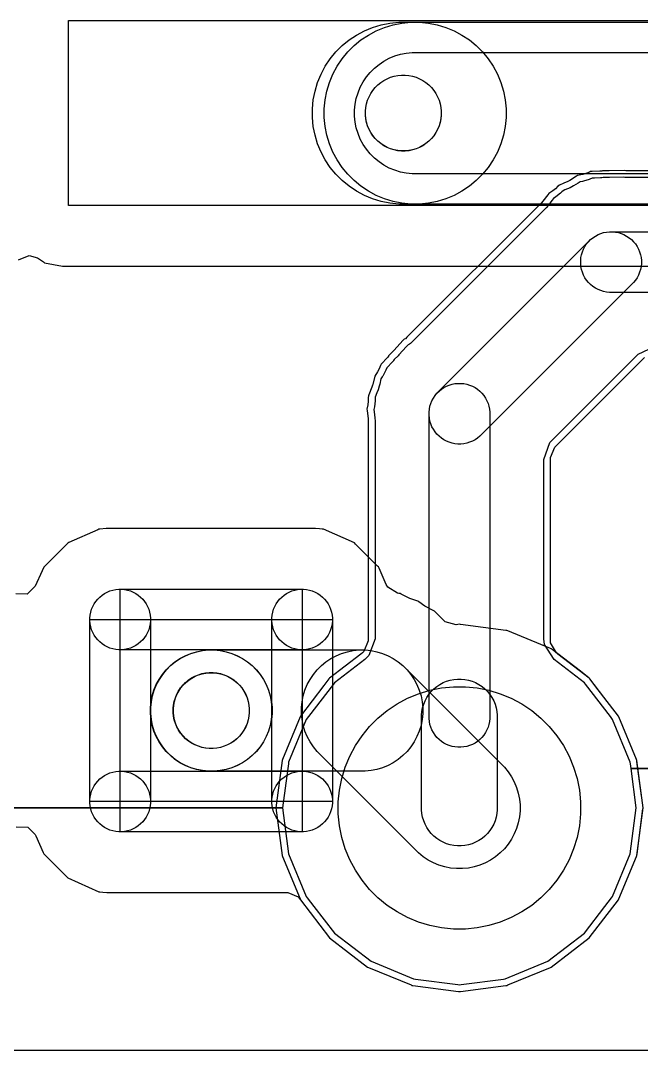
# Model space of a CAD drawing. Extents: x 125179 to 173800, y -108200 to -87800.
# Drawn here: x 144753 to 146800, y -103500 to -100104 of the extents above; entities that cross this region are included whole.
import ezdxf

# ---------------------------------------------------------------- set-up
doc = ezdxf.new("R2010")
doc.units = 0
doc.layers.add('L2D0_Cu1', color=1, linetype='CONTINUOUS')
doc.layers.add('L4D0_Cu2', color=2, linetype='CONTINUOUS')

msp = doc.modelspace()

# ---------------------------------------------------------------- linework, layer by layer
at = {"layer": 'L2D0_Cu1'}
for points in [[(144910, -100713.4), (144910, -100103.8), (147119.8, -100103.8), (147119.8, -100713.4)], [(146000.262, -100709), (145970.928, -100706.111), (145942.018, -100700.36), (145913.811, -100691.804), (145886.579, -100680.524), (145860.583, -100666.629), (145836.075, -100650.253), (145813.289, -100631.553), (145792.447, -100610.711), (145773.747, -100587.925), (145757.371, -100563.417), (145743.476, -100537.421), (145732.196, -100510.189), (145723.64, -100481.982), (145717.889, -100453.072), (145715, -100423.738), (145715, -100394.262), (145717.889, -100364.928), (145723.64, -100336.018), (145732.196, -100307.811), (145743.476, -100280.579), (145757.371, -100254.583), (145773.747, -100230.075), (145792.447, -100207.289), (145813.289, -100186.447), (145836.075, -100167.747), (145860.583, -100151.371), (145886.579, -100137.476), (145913.811, -100126.196), (145942.018, -100117.64), (145970.928, -100111.889), (146000.262, -100109), (146068.738, -100109), (146098.072, -100111.889), (146126.982, -100117.64), (146155.189, -100126.196), (146182.421, -100137.476), (146208.417, -100151.371), (146232.925, -100167.747), (146255.711, -100186.447), (146276.553, -100207.289), (146295.253, -100230.075), (146311.629, -100254.583), (146325.524, -100280.579), (146336.804, -100307.811), (146345.36, -100336.018), (146351.111, -100364.928), (146354, -100394.262), (146354, -100423.738), (146351.111, -100453.072), (146345.36, -100481.982), (146336.804, -100510.189), (146325.524, -100537.421), (146311.629, -100563.417), (146295.253, -100587.925), (146276.553, -100610.711), (146255.711, -100631.553), (146232.925, -100650.253), (146208.417, -100666.629), (146182.421, -100680.524), (146155.189, -100691.804), (146126.982, -100700.36), (146098.072, -100706.111), (146068.738, -100709)], [(146008.859, -100533.7), (145996.637, -100532.496), (145984.591, -100530.1), (145972.838, -100526.535), (145961.491, -100521.835), (145950.66, -100516.045), (145940.448, -100509.222), (145930.954, -100501.431), (145922.169, -100492.646), (145914.378, -100483.152), (145907.555, -100472.94), (145901.765, -100462.109), (145897.065, -100450.762), (145893.5, -100439.009), (145891.104, -100426.963), (145889.9, -100414.741), (145889.9, -100402.459), (145891.104, -100390.237), (145893.5, -100378.191), (145897.065, -100366.438), (145901.765, -100355.091), (145907.555, -100344.26), (145914.378, -100334.048), (145922.169, -100324.554), (145930.854, -100315.869), (145940.348, -100308.078), (145950.56, -100301.255), (145961.391, -100295.465), (145972.738, -100290.765), (145984.491, -100287.2), (145996.537, -100284.804), (146008.759, -100283.6), (146021.041, -100283.6), (146033.263, -100284.804), (146045.309, -100287.2), (146057.062, -100290.765), (146068.409, -100295.465), (146079.24, -100301.255), (146089.452, -100308.078), (146098.946, -100315.869), (146107.731, -100324.654), (146115.522, -100334.148), (146122.345, -100344.36), (146128.135, -100355.191), (146132.835, -100366.538), (146136.4, -100378.291), (146138.796, -100390.337), (146140, -100402.559), (146140, -100414.841), (146138.796, -100427.063), (146136.4, -100439.109), (146132.835, -100450.862), (146128.135, -100462.209), (146122.345, -100473.04), (146115.522, -100483.252), (146107.731, -100492.746), (146099.046, -100501.431), (146089.552, -100509.222), (146079.34, -100516.045), (146068.509, -100521.835), (146057.162, -100526.535), (146045.409, -100530.1), (146033.363, -100532.496), (146021.141, -100533.7)], [(146008.859, -100534), (145996.637, -100532.796), (145984.591, -100530.4), (145972.838, -100526.835), (145961.491, -100522.135), (145950.66, -100516.345), (145940.448, -100509.522), (145930.954, -100501.731), (145922.269, -100493.046), (145914.478, -100483.552), (145907.655, -100473.34), (145901.865, -100462.509), (145897.165, -100451.162), (145893.6, -100439.409), (145891.204, -100427.363), (145890, -100415.141), (145890, -100402.559), (145891.204, -100390.337), (145893.6, -100378.291), (145897.165, -100366.538), (145901.865, -100355.191), (145907.655, -100344.36), (145914.478, -100334.148), (145922.269, -100324.654), (145930.954, -100315.969), (145940.448, -100308.178), (145950.66, -100301.355), (145961.491, -100295.565), (145972.838, -100290.865), (145984.591, -100287.3), (145996.637, -100284.904), (146008.859, -100283.7), (146021.141, -100283.7), (146033.363, -100284.904), (146045.409, -100287.3), (146057.162, -100290.865), (146068.509, -100295.565), (146079.34, -100301.355), (146089.552, -100308.178), (146099.046, -100315.969), (146107.731, -100324.654), (146115.522, -100334.148), (146122.345, -100344.36), (146128.135, -100355.191), (146132.835, -100366.538), (146136.4, -100378.291), (146138.796, -100390.337), (146140, -100402.559), (146140, -100415.141), (146138.796, -100427.363), (146136.4, -100439.409), (146132.835, -100451.162), (146128.135, -100462.509), (146122.345, -100473.34), (146115.522, -100483.552), (146107.731, -100493.046), (146099.046, -100501.731), (146089.552, -100509.522), (146079.34, -100516.345), (146068.509, -100522.135), (146057.162, -100526.835), (146045.409, -100530.4), (146033.363, -100532.796), (146021.141, -100534)], [(145076.193, -102178.48), (145066.427, -102177.518), (145056.802, -102175.603), (145047.411, -102172.754), (145038.344, -102168.999), (145029.69, -102164.373), (145021.53, -102158.921), (145013.944, -102152.695), (145007.005, -102145.756), (145000.779, -102138.17), (144995.327, -102130.01), (144990.701, -102121.356), (144986.946, -102112.289), (144984.097, -102102.898), (144982.182, -102093.273), (144981.22, -102083.507), (144981.22, -102073.693), (144982.182, -102063.927), (144984.097, -102054.302), (144986.946, -102044.911), (144990.701, -102035.844), (144995.327, -102027.19), (145000.779, -102019.03), (145007.005, -102011.444), (145013.944, -102004.505), (145021.53, -101998.279), (145029.69, -101992.827), (145038.344, -101988.201), (145047.411, -101984.446), (145056.802, -101981.597), (145066.427, -101979.682), (145076.193, -101978.72), (145086.007, -101978.72), (145095.773, -101979.682), (145105.398, -101981.597), (145114.789, -101984.446), (145123.856, -101988.201), (145132.51, -101992.827), (145140.67, -101998.279), (145148.256, -102004.505), (145155.195, -102011.444), (145161.421, -102019.03), (145166.873, -102027.19), (145171.499, -102035.844), (145175.254, -102044.911), (145178.103, -102054.302), (145180.018, -102063.927), (145180.98, -102073.693), (145180.98, -102083.507), (145180.018, -102093.273), (145178.103, -102102.898), (145175.254, -102112.289), (145171.499, -102121.356), (145166.873, -102130.01), (145161.421, -102138.17), (145155.195, -102145.756), (145148.256, -102152.695), (145140.67, -102158.921), (145132.51, -102164.373), (145123.856, -102168.999), (145114.789, -102172.754), (145105.398, -102175.603), (145095.773, -102177.518), (145086.007, -102178.48)], [(145081.1, -102178.6), (145081.1, -101978.6), (145681.1, -101978.6), (145681.1, -102178.6)], [(145676.193, -102178.48), (145666.427, -102177.518), (145656.802, -102175.603), (145647.411, -102172.754), (145638.344, -102168.999), (145629.69, -102164.373), (145621.53, -102158.921), (145613.944, -102152.695), (145607.005, -102145.756), (145600.779, -102138.17), (145595.327, -102130.01), (145590.701, -102121.356), (145586.946, -102112.289), (145584.097, -102102.898), (145582.182, -102093.273), (145581.22, -102083.507), (145581.22, -102073.693), (145582.182, -102063.927), (145584.097, -102054.302), (145586.946, -102044.911), (145590.701, -102035.844), (145595.327, -102027.19), (145600.779, -102019.03), (145607.005, -102011.444), (145613.944, -102004.505), (145621.53, -101998.279), (145629.69, -101992.827), (145638.344, -101988.201), (145647.411, -101984.446), (145656.802, -101981.597), (145666.427, -101979.682), (145676.193, -101978.72), (145686.007, -101978.72), (145695.773, -101979.682), (145705.398, -101981.597), (145714.789, -101984.446), (145723.856, -101988.201), (145732.51, -101992.827), (145740.67, -101998.279), (145748.256, -102004.505), (145755.195, -102011.444), (145761.421, -102019.03), (145766.873, -102027.19), (145771.499, -102035.844), (145775.254, -102044.911), (145778.103, -102054.302), (145780.018, -102063.927), (145780.98, -102073.693), (145780.98, -102083.507), (145780.018, -102093.273), (145778.103, -102102.898), (145775.254, -102112.289), (145771.499, -102121.356), (145766.873, -102130.01), (145761.421, -102138.17), (145755.195, -102145.756), (145748.256, -102152.695), (145740.67, -102158.921), (145732.51, -102164.373), (145723.856, -102168.999), (145714.789, -102172.754), (145705.398, -102175.603), (145695.773, -102177.518), (145686.007, -102178.48)], [(144981.1, -102678.6), (144981.1, -102078.6), (145181.1, -102078.6), (145181.1, -102678.6)], [(145081.1, -102678.6), (145081.1, -102078.6), (145681.1, -102078.6), (145681.1, -102678.6)], [(145581.1, -102678.6), (145581.1, -102078.6), (145781.1, -102078.6), (145781.1, -102678.6)], [(145371.175, -102579), (145351.619, -102577.074), (145332.345, -102573.24), (145313.541, -102567.536), (145295.386, -102560.016), (145278.055, -102550.753), (145261.716, -102539.835), (145246.526, -102527.369), (145232.631, -102513.474), (145220.165, -102498.284), (145209.247, -102481.945), (145199.984, -102464.614), (145192.464, -102446.459), (145186.76, -102427.655), (145182.926, -102408.381), (145181, -102388.825), (145181, -102369.175), (145182.926, -102349.619), (145186.76, -102330.345), (145192.464, -102311.541), (145199.984, -102293.386), (145209.247, -102276.055), (145220.165, -102259.716), (145232.631, -102244.526), (145246.526, -102230.631), (145261.716, -102218.165), (145278.055, -102207.247), (145295.386, -102197.984), (145313.541, -102190.464), (145332.345, -102184.76), (145351.619, -102180.926), (145371.175, -102179), (145391.325, -102179), (145410.881, -102180.926), (145430.155, -102184.76), (145448.959, -102190.464), (145467.114, -102197.984), (145484.445, -102207.247), (145500.784, -102218.165), (145515.974, -102230.631), (145529.869, -102244.526), (145542.335, -102259.716), (145553.253, -102276.055), (145562.516, -102293.386), (145570.036, -102311.541), (145575.74, -102330.345), (145579.574, -102349.619), (145581.5, -102369.175), (145581.5, -102388.825), (145579.574, -102408.381), (145575.74, -102427.655), (145570.036, -102446.459), (145562.516, -102464.614), (145553.253, -102481.945), (145542.335, -102498.284), (145529.869, -102513.474), (145515.974, -102527.369), (145500.784, -102539.835), (145484.445, -102550.753), (145467.114, -102560.016), (145448.959, -102567.536), (145430.155, -102573.24), (145410.881, -102577.074), (145391.325, -102579)], [(145371.675, -102579), (145352.119, -102577.074), (145332.845, -102573.24), (145314.041, -102567.536), (145295.886, -102560.016), (145278.555, -102550.753), (145262.216, -102539.835), (145247.026, -102527.369), (145233.131, -102513.474), (145220.665, -102498.284), (145209.747, -102481.945), (145200.484, -102464.614), (145192.964, -102446.459), (145187.26, -102427.655), (145183.426, -102408.381), (145181.5, -102388.825), (145181.5, -102369.175), (145183.426, -102349.619), (145187.26, -102330.345), (145192.964, -102311.541), (145200.484, -102293.386), (145209.747, -102276.055), (145220.665, -102259.716), (145233.131, -102244.526), (145247.026, -102230.631), (145262.216, -102218.165), (145278.555, -102207.247), (145295.886, -102197.984), (145314.041, -102190.464), (145332.845, -102184.76), (145352.119, -102180.926), (145371.675, -102179), (145391.825, -102179), (145411.381, -102180.926), (145430.655, -102184.76), (145449.459, -102190.464), (145467.614, -102197.984), (145484.945, -102207.247), (145501.284, -102218.165), (145516.474, -102230.631), (145530.369, -102244.526), (145542.835, -102259.716), (145553.753, -102276.055), (145563.016, -102293.386), (145570.536, -102311.541), (145576.24, -102330.345), (145580.074, -102349.619), (145582, -102369.175), (145582, -102388.825), (145580.074, -102408.381), (145576.24, -102427.655), (145570.536, -102446.459), (145563.016, -102464.614), (145553.753, -102481.945), (145542.835, -102498.284), (145530.369, -102513.474), (145516.474, -102527.369), (145501.284, -102539.835), (145484.945, -102550.753), (145467.614, -102560.016), (145449.459, -102567.536), (145430.655, -102573.24), (145411.381, -102577.074), (145391.825, -102579)], [(145372.175, -102579), (145352.619, -102577.074), (145333.345, -102573.24), (145314.541, -102567.536), (145296.386, -102560.016), (145279.055, -102550.753), (145262.716, -102539.835), (145247.526, -102527.369), (145233.631, -102513.474), (145221.165, -102498.284), (145210.247, -102481.945), (145200.984, -102464.614), (145193.464, -102446.459), (145187.76, -102427.655), (145183.926, -102408.381), (145182, -102388.825), (145182, -102369.175), (145183.926, -102349.619), (145187.76, -102330.345), (145193.464, -102311.541), (145200.984, -102293.386), (145210.247, -102276.055), (145221.165, -102259.716), (145233.631, -102244.526), (145247.526, -102230.631), (145262.716, -102218.165), (145279.055, -102207.247), (145296.386, -102197.984), (145314.541, -102190.464), (145333.345, -102184.76), (145352.619, -102180.926), (145372.175, -102179), (145888.825, -102179), (145908.381, -102180.926), (145927.655, -102184.76), (145946.459, -102190.464), (145964.614, -102197.984), (145981.945, -102207.247), (145998.284, -102218.165), (146013.474, -102230.631), (146027.369, -102244.526), (146039.835, -102259.716), (146050.753, -102276.055), (146060.016, -102293.386), (146067.536, -102311.541), (146073.24, -102330.345), (146077.074, -102349.619), (146079, -102369.175), (146079, -102388.825), (146077.074, -102408.381), (146073.24, -102427.655), (146067.536, -102446.459), (146060.016, -102464.614), (146050.753, -102481.945), (146039.835, -102498.284), (146027.369, -102513.474), (146013.474, -102527.369), (145998.284, -102539.835), (145981.945, -102550.753), (145964.614, -102560.016), (145946.459, -102567.536), (145927.655, -102573.24), (145908.381, -102577.074), (145888.825, -102579)], [(146190.175, -102900), (146170.619, -102898.074), (146151.345, -102894.24), (146132.541, -102888.536), (146114.386, -102881.016), (146097.055, -102871.753), (146080.716, -102860.835), (146065.526, -102848.369), (145730.631, -102513.474), (145718.165, -102498.284), (145707.247, -102481.945), (145697.984, -102464.614), (145690.464, -102446.459), (145684.76, -102427.655), (145680.926, -102408.381), (145679, -102388.825), (145679, -102369.175), (145680.926, -102349.619), (145684.76, -102330.345), (145690.464, -102311.541), (145697.984, -102293.386), (145707.247, -102276.055), (145718.165, -102259.716), (145730.631, -102244.526), (145744.526, -102230.631), (145759.716, -102218.165), (145776.055, -102207.247), (145793.386, -102197.984), (145811.541, -102190.464), (145830.345, -102184.76), (145849.619, -102180.926), (145869.175, -102179), (145888.825, -102179), (145908.381, -102180.926), (145927.655, -102184.76), (145946.459, -102190.464), (145964.614, -102197.984), (145981.945, -102207.247), (145998.284, -102218.165), (146013.474, -102230.631), (146348.369, -102565.526), (146360.835, -102580.716), (146371.753, -102597.055), (146381.016, -102614.386), (146388.536, -102632.541), (146394.24, -102651.345), (146398.074, -102670.619), (146400, -102690.175), (146400, -102709.825), (146398.074, -102729.381), (146394.24, -102748.655), (146388.536, -102767.459), (146381.016, -102785.614), (146371.753, -102802.945), (146360.835, -102819.284), (146348.369, -102834.474), (146334.474, -102848.369), (146319.284, -102860.835), (146302.945, -102871.753), (146285.614, -102881.016), (146267.459, -102888.536), (146248.655, -102894.24), (146229.381, -102898.074), (146209.825, -102900)], [(145374.859, -102504), (145362.637, -102502.796), (145350.591, -102500.4), (145338.838, -102496.835), (145327.491, -102492.135), (145316.66, -102486.345), (145306.448, -102479.522), (145296.954, -102471.731), (145288.269, -102463.046), (145280.478, -102453.552), (145273.655, -102443.34), (145267.865, -102432.509), (145263.165, -102421.162), (145259.6, -102409.409), (145257.204, -102397.363), (145256, -102385.141), (145256, -102372.859), (145257.204, -102360.637), (145259.6, -102348.591), (145263.165, -102336.838), (145267.865, -102325.491), (145273.655, -102314.66), (145280.478, -102304.448), (145288.269, -102294.954), (145296.954, -102286.269), (145306.448, -102278.478), (145316.66, -102271.655), (145327.491, -102265.865), (145338.838, -102261.165), (145350.591, -102257.6), (145362.637, -102255.204), (145374.859, -102254), (145387.641, -102254), (145399.863, -102255.204), (145411.909, -102257.6), (145423.662, -102261.165), (145435.009, -102265.865), (145445.84, -102271.655), (145456.052, -102278.478), (145465.546, -102286.269), (145474.231, -102294.954), (145482.022, -102304.448), (145488.845, -102314.66), (145494.635, -102325.491), (145499.335, -102336.838), (145502.9, -102348.591), (145505.296, -102360.637), (145506.5, -102372.859), (145506.5, -102385.141), (145505.296, -102397.363), (145502.9, -102409.409), (145499.335, -102421.162), (145494.635, -102432.509), (145488.845, -102443.34), (145482.022, -102453.552), (145474.231, -102463.046), (145465.546, -102471.731), (145456.052, -102479.522), (145445.84, -102486.345), (145435.009, -102492.135), (145423.662, -102496.835), (145411.909, -102500.4), (145399.863, -102502.796), (145387.641, -102504)], [(145375.359, -102504), (145363.137, -102502.796), (145351.091, -102500.4), (145339.338, -102496.835), (145327.991, -102492.135), (145317.16, -102486.345), (145306.948, -102479.522), (145297.454, -102471.731), (145288.369, -102462.646), (145280.578, -102453.152), (145273.755, -102442.94), (145267.965, -102432.109), (145263.265, -102420.762), (145259.7, -102409.009), (145257.304, -102396.963), (145256.1, -102384.741), (145256.1, -102372.459), (145257.304, -102360.237), (145259.7, -102348.191), (145263.265, -102336.438), (145267.965, -102325.091), (145273.755, -102314.26), (145280.578, -102304.048), (145288.369, -102294.554), (145297.054, -102285.869), (145306.548, -102278.078), (145316.76, -102271.255), (145327.591, -102265.465), (145338.938, -102260.765), (145350.691, -102257.2), (145362.737, -102254.804), (145374.959, -102253.6), (145387.241, -102253.6), (145399.463, -102254.804), (145411.509, -102257.2), (145423.262, -102260.765), (145434.609, -102265.465), (145445.44, -102271.255), (145455.652, -102278.078), (145465.146, -102285.869), (145474.231, -102294.954), (145482.022, -102304.448), (145488.845, -102314.66), (145494.635, -102325.491), (145499.335, -102336.838), (145502.9, -102348.591), (145505.296, -102360.637), (145506.5, -102372.859), (145506.5, -102385.141), (145505.296, -102397.363), (145502.9, -102409.409), (145499.335, -102421.162), (145494.635, -102432.509), (145488.845, -102443.34), (145482.022, -102453.552), (145474.231, -102463.046), (145465.546, -102471.731), (145456.052, -102479.522), (145445.84, -102486.345), (145435.009, -102492.135), (145423.662, -102496.835), (145411.909, -102500.4), (145399.863, -102502.796), (145387.641, -102504)], [(145375.359, -102504), (145363.137, -102502.796), (145351.091, -102500.4), (145339.338, -102496.835), (145327.991, -102492.135), (145317.16, -102486.345), (145306.948, -102479.522), (145297.454, -102471.731), (145288.769, -102463.046), (145280.978, -102453.552), (145274.155, -102443.34), (145268.365, -102432.509), (145263.665, -102421.162), (145260.1, -102409.409), (145257.704, -102397.363), (145256.5, -102385.141), (145256.5, -102372.859), (145257.704, -102360.637), (145260.1, -102348.591), (145263.665, -102336.838), (145268.365, -102325.491), (145274.155, -102314.66), (145280.978, -102304.448), (145288.769, -102294.954), (145297.454, -102286.269), (145306.948, -102278.478), (145317.16, -102271.655), (145327.991, -102265.865), (145339.338, -102261.165), (145351.091, -102257.6), (145363.137, -102255.204), (145375.359, -102254), (145388.141, -102254), (145400.363, -102255.204), (145412.409, -102257.6), (145424.162, -102261.165), (145435.509, -102265.865), (145446.34, -102271.655), (145456.552, -102278.478), (145466.046, -102286.269), (145474.731, -102294.954), (145482.522, -102304.448), (145489.345, -102314.66), (145495.135, -102325.491), (145499.835, -102336.838), (145503.4, -102348.591), (145505.796, -102360.637), (145507, -102372.859), (145507, -102385.141), (145505.796, -102397.363), (145503.4, -102409.409), (145499.835, -102421.162), (145495.135, -102432.509), (145489.345, -102443.34), (145482.522, -102453.552), (145474.731, -102463.046), (145466.046, -102471.731), (145456.552, -102479.522), (145446.34, -102486.345), (145435.509, -102492.135), (145424.162, -102496.835), (145412.409, -102500.4), (145400.363, -102502.796), (145388.141, -102504)], [(146180.373, -103099.518), (146141.308, -103095.671), (146102.808, -103088.013), (146065.244, -103076.618), (146028.978, -103061.596), (145994.359, -103043.091), (145961.72, -103021.283), (145931.376, -102996.38), (145903.62, -102968.624), (145878.717, -102938.28), (145856.909, -102905.641), (145838.404, -102871.022), (145823.382, -102834.756), (145811.987, -102797.192), (145804.329, -102758.692), (145800.482, -102719.627), (145800.482, -102680.373), (145804.329, -102641.308), (145811.987, -102602.808), (145823.382, -102565.244), (145838.404, -102528.978), (145856.909, -102494.359), (145878.717, -102461.72), (145903.62, -102431.376), (145931.376, -102403.62), (145961.72, -102378.717), (145994.359, -102356.909), (146028.978, -102338.404), (146065.244, -102323.382), (146102.808, -102311.987), (146141.308, -102304.329), (146180.373, -102300.482), (146219.627, -102300.482), (146258.692, -102304.329), (146297.192, -102311.987), (146334.756, -102323.382), (146371.022, -102338.404), (146405.641, -102356.909), (146438.28, -102378.717), (146468.624, -102403.62), (146496.38, -102431.376), (146521.283, -102461.72), (146543.091, -102494.359), (146561.596, -102528.978), (146576.618, -102565.244), (146588.013, -102602.808), (146595.671, -102641.308), (146599.518, -102680.373), (146599.518, -102719.627), (146595.671, -102758.692), (146588.013, -102797.192), (146576.618, -102834.756), (146561.596, -102871.022), (146543.091, -102905.641), (146521.283, -102938.28), (146496.38, -102968.624), (146468.624, -102996.38), (146438.28, -103021.283), (146405.641, -103043.091), (146371.022, -103061.596), (146334.756, -103076.618), (146297.192, -103088.013), (146258.692, -103095.671), (146219.627, -103099.518)], [(145076.193, -102778.48), (145066.427, -102777.518), (145056.802, -102775.603), (145047.411, -102772.754), (145038.344, -102768.999), (145029.69, -102764.373), (145021.53, -102758.921), (145013.944, -102752.695), (145007.005, -102745.756), (145000.779, -102738.17), (144995.327, -102730.01), (144990.701, -102721.356), (144986.946, -102712.289), (144984.097, -102702.898), (144982.182, -102693.273), (144981.22, -102683.507), (144981.22, -102673.693), (144982.182, -102663.927), (144984.097, -102654.302), (144986.946, -102644.911), (144990.701, -102635.844), (144995.327, -102627.19), (145000.779, -102619.03), (145007.005, -102611.444), (145013.944, -102604.505), (145021.53, -102598.279), (145029.69, -102592.827), (145038.344, -102588.201), (145047.411, -102584.446), (145056.802, -102581.597), (145066.427, -102579.682), (145076.193, -102578.72), (145086.007, -102578.72), (145095.773, -102579.682), (145105.398, -102581.597), (145114.789, -102584.446), (145123.856, -102588.201), (145132.51, -102592.827), (145140.67, -102598.279), (145148.256, -102604.505), (145155.195, -102611.444), (145161.421, -102619.03), (145166.873, -102627.19), (145171.499, -102635.844), (145175.254, -102644.911), (145178.103, -102654.302), (145180.018, -102663.927), (145180.98, -102673.693), (145180.98, -102683.507), (145180.018, -102693.273), (145178.103, -102702.898), (145175.254, -102712.289), (145171.499, -102721.356), (145166.873, -102730.01), (145161.421, -102738.17), (145155.195, -102745.756), (145148.256, -102752.695), (145140.67, -102758.921), (145132.51, -102764.373), (145123.856, -102768.999), (145114.789, -102772.754), (145105.398, -102775.603), (145095.773, -102777.518), (145086.007, -102778.48)], [(145081.1, -102778.6), (145081.1, -102578.6), (145681.1, -102578.6), (145681.1, -102778.6)], [(145676.193, -102778.48), (145666.427, -102777.518), (145656.802, -102775.603), (145647.411, -102772.754), (145638.344, -102768.999), (145629.69, -102764.373), (145621.53, -102758.921), (145613.944, -102752.695), (145607.005, -102745.756), (145600.779, -102738.17), (145595.327, -102730.01), (145590.701, -102721.356), (145586.946, -102712.289), (145584.097, -102702.898), (145582.182, -102693.273), (145581.22, -102683.507), (145581.22, -102673.693), (145582.182, -102663.927), (145584.097, -102654.302), (145586.946, -102644.911), (145590.701, -102635.844), (145595.327, -102627.19), (145600.779, -102619.03), (145607.005, -102611.444), (145613.944, -102604.505), (145621.53, -102598.279), (145629.69, -102592.827), (145638.344, -102588.201), (145647.411, -102584.446), (145656.802, -102581.597), (145666.427, -102579.682), (145676.193, -102578.72), (145686.007, -102578.72), (145695.773, -102579.682), (145705.398, -102581.597), (145714.789, -102584.446), (145723.856, -102588.201), (145732.51, -102592.827), (145740.67, -102598.279), (145748.256, -102604.505), (145755.195, -102611.444), (145761.421, -102619.03), (145766.873, -102627.19), (145771.499, -102635.844), (145775.254, -102644.911), (145778.103, -102654.302), (145780.018, -102663.927), (145780.98, -102673.693), (145780.98, -102683.507), (145780.018, -102693.273), (145778.103, -102702.898), (145775.254, -102712.289), (145771.499, -102721.356), (145766.873, -102730.01), (145761.421, -102738.17), (145755.195, -102745.756), (145748.256, -102752.695), (145740.67, -102758.921), (145732.51, -102764.373), (145723.856, -102768.999), (145714.789, -102772.754), (145705.398, -102775.603), (145695.773, -102777.518), (145686.007, -102778.48)]]:
    msp.add_lwpolyline(points, close=True, dxfattribs=at)
for points in [[(148705.738, -100709), (146039.262, -100709), (146009.928, -100706.111), (145981.018, -100700.36), (145952.811, -100691.804), (145925.579, -100680.524), (145899.583, -100666.629), (145875.075, -100650.253), (145852.289, -100631.553), (145831.447, -100610.711), (145812.747, -100587.925), (145796.371, -100563.417), (145782.476, -100537.421), (145771.196, -100510.189), (145762.64, -100481.982), (145756.889, -100453.072), (145754, -100423.738), (145754, -100394.262), (145756.889, -100364.928), (145762.64, -100336.018), (145771.196, -100307.811), (145782.476, -100280.579), (145796.371, -100254.583), (145812.747, -100230.075), (145831.447, -100207.289), (145852.289, -100186.447), (145875.075, -100167.747), (145899.583, -100151.371), (145925.579, -100137.476), (145952.811, -100126.196), (145981.018, -100117.64), (146009.928, -100111.889), (146039.262, -100109), (148705.738, -100109)], [(148700.825, -100609), (146044.175, -100609), (146024.619, -100607.074), (146005.345, -100603.24), (145986.541, -100597.536), (145968.386, -100590.016), (145951.055, -100580.753), (145934.716, -100569.835), (145919.526, -100557.369), (145905.631, -100543.474), (145893.165, -100528.284), (145882.247, -100511.945), (145872.984, -100494.614), (145865.464, -100476.459), (145859.76, -100457.655), (145855.926, -100438.381), (145854, -100418.825), (145854, -100399.175), (145855.926, -100379.619), (145859.76, -100360.345), (145865.464, -100341.541), (145872.984, -100323.386), (145882.247, -100306.055), (145893.165, -100289.716), (145905.631, -100274.526), (145919.526, -100260.631), (145934.716, -100248.165), (145951.055, -100237.247), (145968.386, -100227.984), (145986.541, -100220.464), (146005.345, -100214.76), (146024.619, -100210.926), (146044.175, -100209), (148700.825, -100209)], [(144745.952, -100892.361), (144780.6, -100878.009), (144807.823, -100886.267), (144827.754, -100899.585), (144827.757, -100899.586), (144831.769, -100902.267), (144890.252, -100913.9), (147139.548, -100913.9)], [(146800.419, -102660.026), (146785.463, -102546.42), (146785.463, -102546.419), (146785.044, -102543.238), (146783.817, -102540.276), (146783.816, -102540.272), (146725.765, -102400.125), (146725.763, -102400.122), (146724.536, -102397.159), (146676.409, -102334.439), (146630.238, -102274.267), (146628.282, -102271.718), (146599.257, -102249.446), (146505.39, -102177.42), (146502.841, -102175.464), (146499.878, -102174.237), (146499.875, -102174.235), (146359.728, -102116.184), (146359.724, -102116.183), (146356.762, -102114.956), (146353.581, -102114.537), (146353.58, -102114.537), (146203.183, -102094.737), (146200, -102094.318), (146189.239, -102095.735), (146153.015, -102086.029), (146148.195, -102081.802), (146139.909, -102073.516), (146139.905, -102073.513), (146117.342, -102050.95), (146113.905, -102049.199), (146113.901, -102049.196), (146092.346, -102038.213), (146085.789, -102034.196), (146066.205, -102019.967), (146066.204, -102019.966), (146063.09, -102017.704), (146036.404, -102009.033), (146029.301, -102006.09), (146007.741, -101995.105), (146007.74, -101995.105), (146004.304, -101993.354), (146000.499, -101992.751), (146000.498, -101992.751), (145995.951, -101992.031), (145963.975, -101972.435), (145958.836, -101963.525), (145934.876, -101909.582), (145934.875, -101909.581), (145933.039, -101905.447), (145929.838, -101902.252), (145929.837, -101902.25), (145857.323, -101829.863), (145853.813, -101826.359), (145751.427, -101781.094), (145747.771, -101780.668), (145747.768, -101780.667), (145738.376, -101779.572), (145725.746, -101778.1), (145036.454, -101778.1), (145035.029, -101778.27), (145035.022, -101778.27), (145013.9, -101780.784), (145013.899, -101780.784), (145010.254, -101781.218), (145006.899, -101782.708), (145006.896, -101782.709), (144912.082, -101824.824), (144912.081, -101824.825), (144907.947, -101826.661), (144904.752, -101829.862), (144904.75, -101829.863), (144875.165, -101859.5), (144828.859, -101905.887), (144823.674, -101917.615), (144800.928, -101969.064), (144773.791, -101994.95), (144736.299, -101994.067)], [(144738.409, -102762.25), (144775.901, -102763.133), (144800.869, -102788.058), (144802.456, -102791.631), (144827.127, -102847.173), (144829.161, -102851.753), (144832.362, -102854.948), (144832.363, -102854.95), (144838.055, -102860.632), (144908.387, -102930.841), (145010.773, -102976.106), (145014.429, -102976.532), (145014.432, -102976.533), (145023.824, -102977.628), (145036.454, -102979.1), (145633.951, -102979.1), (145668.599, -102993.452), (145675.065, -103001.877), (145675.464, -103002.841), (145771.718, -103128.282), (145897.159, -103224.536), (145900.122, -103225.763), (145900.125, -103225.765), (146040.272, -103283.816), (146040.276, -103283.817), (146043.238, -103285.044), (146046.419, -103285.463), (146046.42, -103285.463), (146196.817, -103305.263), (146200, -103305.682), (146203.183, -103305.263), (146353.58, -103285.463), (146353.581, -103285.463), (146356.762, -103285.044), (146359.724, -103283.817), (146359.728, -103283.816), (146499.875, -103225.765), (146499.878, -103225.763), (146502.841, -103224.536), (146628.282, -103128.282), (146724.536, -103002.841), (146725.765, -102999.875), (146783.816, -102859.728), (146783.817, -102859.724), (146785.044, -102856.762), (146785.704, -102851.753), (146805.263, -102703.183)], [(148072.39, -103499.5), (135950.799, -103499.5)]]:
    msp.add_lwpolyline(points, dxfattribs=at)
at = {"layer": 'L4D0_Cu2'}
for points in [[(153872.869, -100599.5), (146755.626, -100599.5), (146748.805, -100598.999), (146744.658, -100597.575), (146694.28, -100599.466), (146692.442, -100599.5), (146672.052, -100599.5), (146669.831, -100599.914), (146668.362, -100600.049), (146663.074, -100600.637), (146637.317, -100601.604), (146637.316, -100601.604), (146632.792, -100601.774), (146628.633, -100603.561), (146628.632, -100603.561), (146617.106, -100608.513), (146606.736, -100611.664), (146594.392, -100613.963), (146594.391, -100613.963), (146589.947, -100614.791), (146586.098, -100617.163), (146586.094, -100617.165), (146564.151, -100630.691), (146557.783, -100634), (146544.703, -100639.62), (146529.937, -100645.964), (146525.051, -100649.977), (146516.55, -100658.478), (146507.614, -100665.542), (146494.652, -100673.532), (146491.149, -100678.139), (146474.935, -100699.461), (146470.579, -100704.449), (146026.85, -101148.179), (146021.673, -101152.648), (146017.731, -101154.575), (146014.655, -101157.891), (145983.44, -101191.541), (145982.164, -101192.865), (145967.752, -101207.277), (145966.478, -101209.134), (145965.533, -101210.271), (145962.21, -101214.427), (145941.599, -101236.646), (145939.925, -101240.841), (145939.921, -101240.848), (145935.269, -101252.509), (145930.166, -101262.067), (145920.508, -101276.146), (145913.938, -101303.834), (145913.512, -101305.628), (145911.347, -101312.473), (145901.401, -101337.403), (145900.117, -101340.622), (145899.5, -101346.915), (145899.5, -101358.936), (145898.176, -101370.25), (145894.66, -101385.066), (145895.271, -101389.553), (145899.052, -101417.338), (145899.5, -101423.946), (145899.5, -102149.504), (145885.148, -102184.152), (145880.329, -102188.378), (145874.899, -102192.545), (145771.718, -102271.718), (145769.762, -102274.267), (145752.971, -102296.15), (145675.464, -102397.159), (145674.237, -102400.122), (145674.235, -102400.125), (145616.184, -102540.272), (145616.183, -102540.276), (145614.956, -102543.238), (145594.318, -102700), (136100.5, -102700)], [(153862.907, -100621.7), (146749.782, -100621.7), (146745.677, -100621.398), (146741.359, -100619.916), (146695.471, -100621.639), (146692.225, -100621.7), (146674.114, -100621.7), (146670.199, -100622.429), (146669.648, -100622.48), (146664.944, -100622.785), (146645.741, -100623.506), (146645.74, -100623.506), (146637.757, -100623.806), (146630.417, -100626.96), (146630.415, -100626.96), (146627.434, -100628.241), (146609.129, -100633.802), (146605.931, -100634.398), (146605.929, -100634.399), (146598.077, -100635.861), (146591.279, -100640.051), (146591.28, -100640.051), (146576.757, -100649.003), (146565.514, -100654.843), (146548.109, -100662.321), (146548.105, -100662.323), (146542.501, -100664.731), (146537.979, -100668.445), (146533.504, -100672.92), (146517.731, -100685.388), (146509.822, -100690.263), (146504.989, -100696.619), (146493.251, -100712.055), (146485.562, -100720.862), (146038.41, -101168.014), (146035.296, -101170.702), (146031.196, -101172.706), (146025.766, -101178.56), (146025.763, -101178.562), (145999.972, -101206.365), (145997.721, -101208.703), (145984.908, -101221.516), (145982.652, -101224.804), (145982.3, -101225.228), (145979.19, -101228.769), (145960.689, -101248.714), (145957.73, -101256.131), (145957.728, -101256.134), (145956.525, -101259.149), (145947.514, -101276.025), (145945.672, -101278.709), (145945.669, -101278.716), (145941.155, -101285.296), (145936.967, -101302.946), (145935.372, -101309.666), (145931.551, -101321.748), (145927.936, -101330.81), (145922.271, -101345.008), (145921.7, -101350.832), (145921.7, -101357.154), (145919.363, -101377.127), (145917.217, -101386.17), (145918.294, -101394.083), (145920.91, -101413.304), (145921.7, -101424.969), (145921.7, -102141.959), (145901.463, -102197.56), (145887.858, -102210.584), (145787.552, -102287.552), (145784.099, -102292.052), (145702.09, -102398.928), (145694.856, -102408.355), (145636.585, -102549.033), (145635.845, -102554.652), (145635.845, -102554.653), (145633.825, -102569.999), (145616.71, -102700), (136078.3, -102700)], [(154604.913, -101000), (146695.087, -101000), (146685.309, -100999.037), (146675.673, -100997.12), (146666.27, -100994.268), (146657.193, -100990.508), (146648.528, -100985.876), (146640.358, -100980.418), (146632.763, -100974.184), (146625.816, -100967.237), (146619.582, -100959.642), (146614.124, -100951.472), (146609.492, -100942.807), (146605.732, -100933.73), (146602.88, -100924.327), (146600.963, -100914.691), (146600, -100904.913), (146600, -100895.087), (146600.963, -100885.309), (146602.88, -100875.673), (146605.732, -100866.27), (146609.492, -100857.193), (146614.124, -100848.528), (146619.582, -100840.358), (146625.816, -100832.763), (146632.763, -100825.816), (146640.358, -100819.582), (146648.528, -100814.124), (146657.193, -100809.492), (146666.27, -100805.732), (146675.673, -100802.88), (146685.309, -100800.963), (146695.087, -100800), (154604.913, -100800)], [(153700, -102569.999), (146766.175, -102569.999), (146764.155, -102554.653), (146764.155, -102554.652), (146763.415, -102549.033), (146705.144, -102408.355), (146697.911, -102398.928), (146615.901, -102292.052), (146612.448, -102287.552), (146512.142, -102210.584), (146480.35, -102160.681), (146478.3, -102141.959), (146478.3, -101551.106), (146498.537, -101495.505), (146503.635, -101489.941), (146789.94, -101203.635), (146843.566, -101178.629), (146851.105, -101178.3), (153835.201, -101178.3)], [(136100.5, -102700), (145594.318, -102700), (145614.956, -102856.762), (145616.183, -102859.724), (145616.184, -102859.728), (145674.235, -102999.875), (145675.464, -103002.841), (145771.718, -103128.282), (145897.159, -103224.536), (145900.122, -103225.763), (145900.125, -103225.765), (146040.272, -103283.816), (146040.276, -103283.817), (146043.238, -103285.044), (146046.419, -103285.463), (146046.42, -103285.463), (146196.817, -103305.263), (146200, -103305.682), (146203.183, -103305.263), (146353.58, -103285.463), (146353.581, -103285.463), (146356.762, -103285.044), (146359.724, -103283.817), (146359.728, -103283.816), (146499.875, -103225.765), (146499.878, -103225.763), (146502.841, -103224.536), (146628.282, -103128.282), (146724.536, -103002.841), (146725.765, -102999.875), (146783.816, -102859.728), (146783.817, -102859.724), (146785.044, -102856.762), (146805.682, -102700), (146785.044, -102543.238), (146783.817, -102540.276), (146783.816, -102540.272), (146725.765, -102400.125), (146725.763, -102400.122), (146724.536, -102397.159), (146647.029, -102296.15), (146630.238, -102274.267), (146628.282, -102271.718), (146525.102, -102192.545), (146519.671, -102188.378), (146500.919, -102155.9), (146500.5, -102149.504), (146500.5, -101544.767), (146514.852, -101510.119), (146810.119, -101214.852)], [(136078.3, -102700), (145616.71, -102700), (145636.585, -102850.967), (145694.856, -102991.645), (145698.307, -102996.143), (145698.308, -102996.144), (145720.257, -103024.748), (145787.552, -103112.448), (145908.355, -103205.144), (146049.033, -103263.415), (146054.652, -103264.155), (146054.653, -103264.155), (146194.379, -103282.55), (146200, -103283.29), (146205.621, -103282.55), (146345.347, -103264.155), (146345.348, -103264.155), (146350.967, -103263.415), (146491.645, -103205.144), (146612.448, -103112.448), (146679.743, -103024.748), (146701.692, -102996.144), (146701.693, -102996.143), (146705.144, -102991.645), (146763.415, -102850.967), (146783.29, -102700), (146766.175, -102569.999), (153700, -102569.999)]]:
    msp.add_lwpolyline(points, dxfattribs=at)
for points in [[(146195.087, -101500), (146185.309, -101499.037), (146175.673, -101497.12), (146166.27, -101494.268), (146157.193, -101490.508), (146148.528, -101485.876), (146140.358, -101480.418), (146132.763, -101474.184), (146125.816, -101467.237), (146119.582, -101459.642), (146114.124, -101451.472), (146109.492, -101442.807), (146105.732, -101433.73), (146102.88, -101424.327), (146100.963, -101414.691), (146100, -101404.913), (146100, -101395.087), (146100.963, -101385.309), (146102.88, -101375.673), (146105.732, -101366.27), (146109.492, -101357.193), (146114.124, -101348.528), (146119.582, -101340.358), (146125.816, -101332.763), (146632.763, -100825.816), (146640.358, -100819.582), (146648.528, -100814.124), (146657.193, -100809.492), (146666.27, -100805.732), (146675.673, -100802.88), (146685.309, -100800.963), (146695.087, -100800), (146704.913, -100800), (146714.691, -100800.963), (146724.327, -100802.88), (146733.73, -100805.732), (146742.807, -100809.492), (146751.472, -100814.124), (146759.642, -100819.582), (146767.237, -100825.816), (146774.184, -100832.763), (146780.418, -100840.358), (146785.876, -100848.528), (146790.508, -100857.193), (146794.268, -100866.27), (146797.12, -100875.673), (146799.037, -100885.309), (146800, -100895.087), (146800, -100904.913), (146799.037, -100914.691), (146797.12, -100924.327), (146794.268, -100933.73), (146790.508, -100942.807), (146785.876, -100951.472), (146780.418, -100959.642), (146774.184, -100967.237), (146267.237, -101474.184), (146259.642, -101480.418), (146251.472, -101485.876), (146242.807, -101490.508), (146233.73, -101494.268), (146224.327, -101497.12), (146214.691, -101499.037), (146204.913, -101500)], [(146195.087, -102500), (146185.309, -102499.037), (146175.673, -102497.12), (146166.27, -102494.268), (146157.193, -102490.508), (146148.528, -102485.876), (146140.358, -102480.418), (146132.763, -102474.184), (146125.816, -102467.237), (146119.582, -102459.642), (146114.124, -102451.472), (146109.492, -102442.807), (146105.732, -102433.73), (146102.88, -102424.327), (146100.963, -102414.691), (146100, -102404.913), (146100, -101395.087), (146100.963, -101385.309), (146102.88, -101375.673), (146105.732, -101366.27), (146109.492, -101357.193), (146114.124, -101348.528), (146119.582, -101340.358), (146125.816, -101332.763), (146132.763, -101325.816), (146140.358, -101319.582), (146148.528, -101314.124), (146157.193, -101309.492), (146166.27, -101305.732), (146175.673, -101302.88), (146185.309, -101300.963), (146195.087, -101300), (146204.913, -101300), (146214.691, -101300.963), (146224.327, -101302.88), (146233.73, -101305.732), (146242.807, -101309.492), (146251.472, -101314.124), (146259.642, -101319.582), (146267.237, -101325.816), (146274.184, -101332.763), (146280.418, -101340.358), (146285.876, -101348.528), (146290.508, -101357.193), (146294.268, -101366.27), (146297.12, -101375.673), (146299.037, -101385.309), (146300, -101395.087), (146300, -102404.913), (146299.037, -102414.691), (146297.12, -102424.327), (146294.268, -102433.73), (146290.508, -102442.807), (146285.876, -102451.472), (146280.418, -102459.642), (146274.184, -102467.237), (146267.237, -102474.184), (146259.642, -102480.418), (146251.472, -102485.876), (146242.807, -102490.508), (146233.73, -102494.268), (146224.327, -102497.12), (146214.691, -102499.037), (146204.913, -102500)], [(146193.859, -102825), (146181.637, -102823.796), (146169.591, -102821.4), (146157.838, -102817.835), (146146.491, -102813.135), (146135.66, -102807.345), (146125.448, -102800.522), (146115.954, -102792.731), (146107.269, -102784.046), (146099.478, -102774.552), (146092.655, -102764.34), (146086.865, -102753.509), (146082.165, -102742.162), (146078.6, -102730.409), (146076.204, -102718.363), (146075, -102706.141), (146075, -102393.859), (146076.204, -102381.637), (146078.6, -102369.591), (146082.165, -102357.838), (146086.865, -102346.491), (146092.655, -102335.66), (146099.478, -102325.448), (146107.269, -102315.954), (146115.954, -102307.269), (146125.448, -102299.478), (146135.66, -102292.655), (146146.491, -102286.865), (146157.838, -102282.165), (146169.591, -102278.6), (146181.637, -102276.204), (146193.859, -102275), (146206.141, -102275), (146218.363, -102276.204), (146230.409, -102278.6), (146242.162, -102282.165), (146253.509, -102286.865), (146264.34, -102292.655), (146274.552, -102299.478), (146284.046, -102307.269), (146292.731, -102315.954), (146300.522, -102325.448), (146307.345, -102335.66), (146313.135, -102346.491), (146317.835, -102357.838), (146321.4, -102369.591), (146323.796, -102381.637), (146325, -102393.859), (146325, -102706.141), (146323.796, -102718.363), (146321.4, -102730.409), (146317.835, -102742.162), (146313.135, -102753.509), (146307.345, -102764.34), (146300.522, -102774.552), (146292.731, -102784.046), (146284.046, -102792.731), (146274.552, -102800.522), (146264.34, -102807.345), (146253.509, -102813.135), (146242.162, -102817.835), (146230.409, -102821.4), (146218.363, -102823.796), (146206.141, -102825)], [(146180.373, -103099.518), (146141.308, -103095.671), (146102.808, -103088.013), (146065.244, -103076.618), (146028.978, -103061.596), (145994.359, -103043.091), (145961.72, -103021.283), (145931.376, -102996.38), (145903.62, -102968.624), (145878.717, -102938.28), (145856.909, -102905.641), (145838.404, -102871.022), (145823.382, -102834.756), (145811.987, -102797.192), (145804.329, -102758.692), (145800.482, -102719.627), (145800.482, -102680.373), (145804.329, -102641.308), (145811.987, -102602.808), (145823.382, -102565.244), (145838.404, -102528.978), (145856.909, -102494.359), (145878.717, -102461.72), (145903.62, -102431.376), (145931.376, -102403.62), (145961.72, -102378.717), (145994.359, -102356.909), (146028.978, -102338.404), (146065.244, -102323.382), (146102.808, -102311.987), (146141.308, -102304.329), (146180.373, -102300.482), (146219.627, -102300.482), (146258.692, -102304.329), (146297.192, -102311.987), (146334.756, -102323.382), (146371.022, -102338.404), (146405.641, -102356.909), (146438.28, -102378.717), (146468.624, -102403.62), (146496.38, -102431.376), (146521.283, -102461.72), (146543.091, -102494.359), (146561.596, -102528.978), (146576.618, -102565.244), (146588.013, -102602.808), (146595.671, -102641.308), (146599.518, -102680.373), (146599.518, -102719.627), (146595.671, -102758.692), (146588.013, -102797.192), (146576.618, -102834.756), (146561.596, -102871.022), (146543.091, -102905.641), (146521.283, -102938.28), (146496.38, -102968.624), (146468.624, -102996.38), (146438.28, -103021.283), (146405.641, -103043.091), (146371.022, -103061.596), (146334.756, -103076.618), (146297.192, -103088.013), (146258.692, -103095.671), (146219.627, -103099.518)]]:
    msp.add_lwpolyline(points, close=True, dxfattribs=at)

doc.saveas('drawing.dxf')
